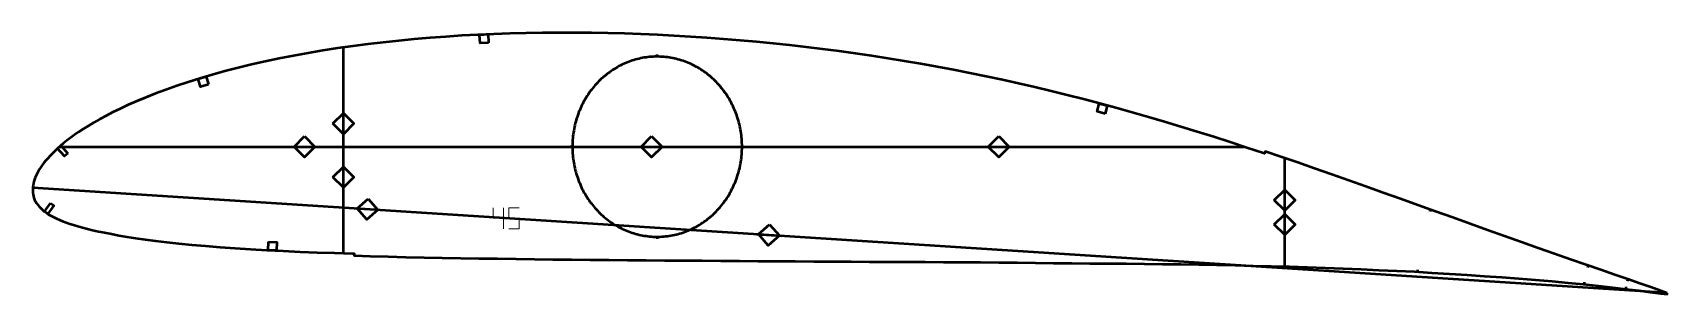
# Model space of a CAD drawing. Header units: metres. Extents: x 10 to 791, y 129 to 255.
import ezdxf

# ---------------------------------------------------------------- set-up
doc = ezdxf.new("R2010")
doc.units = ezdxf.units.M
doc.layers.add('Layer', color=1, linetype='Continuous', lineweight=50)
doc.layers.add('NumLabel', color=1, linetype='Continuous', lineweight=15)

msp = doc.modelspace()

# ---------------------------------------------------------------- linework, layer by layer
at = {"layer": 'Layer', "color": 7}
for p, q in [((158.13, 149.06), (158.13, 247.44)), ((158.13, 205.06), (158.13, 217.06)), ((22.4, 200), (588.55, 200)), ((133.53, 200), (145.53, 200)), ((299.48, 200), (311.48, 200)), ((465.42, 200), (477.42, 200)), ((158.13, 179.45), (158.13, 191.45)), ((608.13, 142.71), (608.13, 194.5)), ((9.64, 180.45), (790.3, 130.24)), ((608.13, 168.42), (608.13, 180.42)), ((163.67, 170.55), (175.65, 169.78)), ((608.13, 156.79), (608.13, 168.79)), ((355.59, 158.2), (367.57, 157.43))]:
    msp.add_line(p, q, dxfattribs=at)
at = {"layer": 'Layer'}
for p, q in [((308.13, 243.06), (308.13, 244.06)), ((267.57, 200), (266.57, 200)), ((348.69, 200), (349.69, 200)), ((677.83, 169.92), (677.49, 168.97)), ((308.13, 156.94), (308.13, 155.94)), ((671.56, 141.17), (671.48, 140.17)), ((753.22, 143.15), (752.89, 142.21)), ((751.36, 135.18), (751.26, 134.18)), ((771.22, 132.93), (771.14, 131.93)), ((772.14, 136.69), (771.82, 135.74))]:
    msp.add_line(p, q, dxfattribs=at)
for points in [[(790.91, 130.02), (787.98, 131.08), (783.2, 132.8), (777.95, 134.66), (772.22, 136.66), (765.99, 138.79), (759.3, 141.07), (752.21, 143.5), (744.82, 146.06), (737.17, 148.72), (729.34, 151.48), (721.35, 154.3), (713.25, 157.19), (705.06, 160.12), (696.81, 163.09), (688.5, 166.07), (680.18, 169.07), (671.85, 172.07), (663.53, 175.05), (655.25, 178.02), (646.99, 180.96), (638.77, 183.87), (630.59, 186.74), (622.45, 189.58), (614.36, 192.37), (606.3, 195.12), (598.73, 197.68), (598.41, 196.73), (597.98, 196.88), (590.01, 199.52), (582.09, 202.11), (574.21, 204.64), (566.35, 207.11), (558.53, 209.52), (550.73, 211.87), (542.95, 214.16), (535.18, 216.38), (527.42, 218.54), (519.67, 220.63), (511.92, 222.67), (504.17, 224.64), (496.42, 226.55), (488.67, 228.39), (480.91, 230.17), (473.14, 231.89), (465.37, 233.55), (457.59, 235.14), (449.8, 236.67), (442.01, 238.14), (434.2, 239.55), (426.39, 240.89), (418.57, 242.17), (410.74, 243.38), (402.91, 244.54), (395.06, 245.63), (387.21, 246.65), (379.34, 247.61), (371.46, 248.51), (363.57, 249.35), (355.68, 250.12), (347.77, 250.83), (339.86, 251.49), (331.94, 252.08), (324.03, 252.6), (316.12, 253.07), (308.21, 253.47), (300.32, 253.8), (292.43, 254.08), (284.56, 254.28), (276.7, 254.42), (268.86, 254.5), (261.04, 254.51), (253.24, 254.45), (245.47, 254.32), (237.73, 254.12), (230.01, 253.85), (222.33, 253.51), (214.69, 253.09), (207.09, 252.6), (199.53, 252.04), (192.02, 251.4), (184.57, 250.69), (177.17, 249.89), (169.83, 249.03), (162.56, 248.08), (155.36, 247.05), (148.25, 245.94), (141.22, 244.75), (134.28, 243.48), (127.44, 242.14), (120.73, 240.72), (114.16, 239.23), (107.73, 237.67), (101.46, 236.05), (95.38, 234.37), (89.5, 232.64), (83.84, 230.87), (78.41, 229.06), (73.24, 227.24), (68.33, 225.4), (63.69, 223.56), (59.34, 221.74), (55.26, 219.95), (51.46, 218.18), (47.93, 216.45), (44.66, 214.77), (41.63, 213.14), (38.83, 211.54), (36.24, 210), (33.84, 208.51), (31.63, 207.05), (29.58, 205.65), (27.69, 204.27), (25.94, 202.94), (24.32, 201.65), (22.83, 200.38), (21.44, 199.14), (20.16, 197.92), (18.97, 196.73), (17.85, 195.56), (16.82, 194.43), (15.86, 193.33), (14.97, 192.26), (14.17, 191.22), (13.45, 190.2), (12.8, 189.18), (12.22, 188.17), (11.7, 187.16), (11.23, 186.17), (10.83, 185.2), (10.47, 184.24), (10.18, 183.32), (9.94, 182.41), (9.77, 181.52), (9.65, 180.64), (9.58, 179.7), (9.57, 178.91), (9.62, 178.05), (9.72, 177.18), (9.89, 176.33), (10.14, 175.48), (10.47, 174.64), (10.89, 173.8), (11.4, 172.96), (11.99, 172.14), (12.66, 171.34), (13.4, 170.56), (14.22, 169.8), (15.13, 169.06), (16.12, 168.35), (17.2, 167.65), (18.36, 166.97), (19.61, 166.3), (20.94, 165.65), (22.36, 165.01), (23.89, 164.39), (25.53, 163.78), (27.28, 163.17), (29.16, 162.57), (31.19, 161.97), (33.36, 161.36), (35.7, 160.75), (38.24, 160.14), (40.98, 159.52), (43.96, 158.9), (47.2, 158.26), (50.73, 157.62), (54.59, 156.97), (58.79, 156.32), (63.36, 155.66), (68.33, 155.01), (73.71, 154.36), (79.5, 153.73), (85.68, 153.12), (92.23, 152.54), (99.12, 151.99), (106.32, 151.47), (113.77, 150.99), (121.46, 150.56), (129.34, 150.16), (137.38, 149.8), (145.58, 149.48), (153.92, 149.2), (162.39, 148.93), (163.28, 148.9), (163.25, 147.9), (170.89, 147.67), (179.44, 147.43), (188.02, 147.23), (196.67, 147.06), (205.4, 146.91), (214.18, 146.76), (223, 146.62), (231.82, 146.47), (240.63, 146.33), (249.44, 146.22), (258.28, 146.13), (267.17, 146.05), (276.09, 145.97), (285.03, 145.88), (293.98, 145.8), (302.92, 145.72), (311.85, 145.64), (320.76, 145.57), (329.65, 145.51), (338.55, 145.46), (347.44, 145.4), (356.33, 145.33), (365.22, 145.26), (374.11, 145.2), (383.01, 145.15), (391.91, 145.1), (400.8, 145.05), (409.67, 145), (418.53, 144.97), (427.38, 144.95), (436.21, 144.91), (445.03, 144.85), (453.86, 144.79), (462.69, 144.73), (471.48, 144.66), (480.22, 144.58), (488.94, 144.47), (497.64, 144.36), (506.31, 144.27), (514.98, 144.22), (523.66, 144.17), (532.33, 144.11), (541.03, 144.01), (549.75, 143.91), (558.46, 143.8), (567.13, 143.68), (575.75, 143.52), (584.37, 143.32), (593.03, 143.1), (601.71, 142.88), (610.35, 142.65), (618.92, 142.4), (627.47, 142.1), (636.04, 141.76), (644.63, 141.4), (653.21, 141.04), (661.7, 140.66), (670.11, 140.25), (678.49, 139.77), (686.9, 139.24), (695.32, 138.7), (703.69, 138.15), (711.94, 137.57), (720.07, 136.96), (728.09, 136.3), (735.96, 135.63), (743.62, 134.93), (751.03, 134.21), (758.16, 133.45), (764.96, 132.67), (771.41, 131.9), (777.41, 131.17), (782.92, 130.48), (787.95, 129.83), (791.04, 129.42)], [(348.69, 200), (348.68, 200.9), (348.65, 201.81), (348.61, 202.71), (348.54, 203.62), (348.46, 204.52), (348.37, 205.42), (348.25, 206.31), (348.12, 207.21), (347.96, 208.1), (347.8, 208.98), (347.61, 209.87), (347.41, 210.74), (347.18, 211.62), (346.95, 212.49), (346.69, 213.35), (346.42, 214.21), (346.13, 215.06), (345.82, 215.9), (345.5, 216.74), (345.16, 217.57), (344.8, 218.39), (344.43, 219.21), (344.04, 220.01), (343.64, 220.81), (343.22, 221.6), (342.78, 222.38), (342.33, 223.14), (341.87, 223.9), (341.39, 224.65), (340.89, 225.39), (340.38, 226.11), (339.86, 226.82), (339.32, 227.53), (338.77, 228.22), (338.2, 228.89), (337.62, 229.56), (337.03, 230.21), (336.43, 230.85), (335.81, 231.47), (335.18, 232.08), (334.54, 232.68), (333.89, 233.26), (333.23, 233.83), (332.55, 234.38), (331.86, 234.92), (331.17, 235.44), (330.46, 235.95), (329.75, 236.44), (329.02, 236.91), (328.28, 237.37), (327.54, 237.81), (326.79, 238.24), (326.03, 238.64), (325.26, 239.03), (324.48, 239.41), (323.7, 239.76), (322.91, 240.1), (322.11, 240.42), (321.31, 240.73), (320.5, 241.01), (319.68, 241.28), (318.87, 241.53), (318.04, 241.76), (317.21, 241.97), (316.38, 242.16), (315.54, 242.34), (314.7, 242.49), (313.86, 242.63), (313.02, 242.75), (312.17, 242.85), (311.32, 242.93), (310.47, 242.99), (309.62, 243.03), (308.77, 243.06), (307.91, 243.06), (307.06, 243.05), (306.21, 243.02), (305.36, 242.96), (304.51, 242.89), (303.66, 242.8), (302.82, 242.69), (301.97, 242.57), (301.13, 242.42), (300.29, 242.25), (299.46, 242.07), (298.63, 241.87), (297.8, 241.65), (296.98, 241.41), (296.16, 241.15), (295.35, 240.87), (294.54, 240.58), (293.74, 240.27), (292.95, 239.94), (292.16, 239.59), (291.38, 239.22), (290.61, 238.84), (289.85, 238.44), (289.09, 238.03), (288.34, 237.59), (287.6, 237.14), (286.87, 236.68), (286.15, 236.19), (285.44, 235.7), (284.74, 235.18), (284.05, 234.65), (283.37, 234.11), (282.7, 233.55), (282.04, 232.97), (281.39, 232.38), (280.76, 231.78), (280.13, 231.16), (279.52, 230.53), (278.92, 229.89), (278.34, 229.23), (277.77, 228.56), (277.21, 227.87), (276.66, 227.18), (276.13, 226.47), (275.62, 225.75), (275.11, 225.02), (274.63, 224.28), (274.15, 223.52), (273.69, 222.76), (273.25, 221.99), (272.82, 221.2), (272.41, 220.41), (272.02, 219.61), (271.64, 218.8), (271.27, 217.98), (270.92, 217.16), (270.59, 216.32), (270.28, 215.48), (269.98, 214.63), (269.7, 213.78), (269.43, 212.92), (269.19, 212.05), (268.96, 211.18), (268.75, 210.31), (268.55, 209.43), (268.37, 208.54), (268.21, 207.65), (268.07, 206.76), (267.94, 205.86), (267.84, 204.97), (267.75, 204.07), (267.68, 203.16), (267.62, 202.26), (267.59, 201.36), (267.57, 200.45), (267.57, 199.55), (267.59, 198.64), (267.62, 197.74), (267.68, 196.84), (267.75, 195.93), (267.84, 195.03), (267.94, 194.14), (268.07, 193.24), (268.21, 192.35), (268.37, 191.46), (268.55, 190.57), (268.75, 189.69), (268.96, 188.82), (269.19, 187.95), (269.43, 187.08), (269.7, 186.22), (269.98, 185.37), (270.28, 184.52), (270.59, 183.68), (270.92, 182.84), (271.27, 182.02), (271.64, 181.2), (272.02, 180.39), (272.41, 179.59), (272.82, 178.8), (273.25, 178.01), (273.69, 177.24), (274.15, 176.48), (274.63, 175.72), (275.11, 174.98), (275.62, 174.25), (276.13, 173.53), (276.66, 172.82), (277.21, 172.13), (277.77, 171.44), (278.34, 170.77), (278.92, 170.11), (279.52, 169.47), (280.13, 168.84), (280.76, 168.22), (281.39, 167.62), (282.04, 167.03), (282.7, 166.45), (283.37, 165.89), (284.05, 165.35), (284.74, 164.82), (285.44, 164.3), (286.15, 163.81), (286.87, 163.32), (287.6, 162.86), (288.34, 162.41), (289.09, 161.97), (289.85, 161.56), (290.61, 161.16), (291.38, 160.78), (292.16, 160.41), (292.95, 160.06), (293.74, 159.73), (294.54, 159.42), (295.35, 159.13), (296.16, 158.85), (296.98, 158.59), (297.8, 158.35), (298.63, 158.13), (299.46, 157.93), (300.29, 157.75), (301.13, 157.58), (301.97, 157.43), (302.82, 157.31), (303.66, 157.2), (304.51, 157.11), (305.36, 157.04), (306.21, 156.98), (307.06, 156.95), (307.91, 156.94), (308.77, 156.94), (309.62, 156.97), (310.47, 157.01), (311.32, 157.07), (312.17, 157.15), (313.02, 157.25), (313.86, 157.37), (314.7, 157.51), (315.54, 157.66), (316.38, 157.84), (317.21, 158.03), (318.04, 158.24), (318.87, 158.47), (319.68, 158.72), (320.5, 158.99), (321.31, 159.27), (322.11, 159.58), (322.91, 159.9), (323.7, 160.24), (324.48, 160.59), (325.26, 160.97), (326.03, 161.36), (326.79, 161.76), (327.54, 162.19), (328.28, 162.63), (329.02, 163.09), (329.75, 163.56), (330.46, 164.05), (331.17, 164.56), (331.86, 165.08), (332.55, 165.62), (333.23, 166.17), (333.89, 166.74), (334.54, 167.32), (335.18, 167.92), (335.81, 168.53), (336.43, 169.15), (337.03, 169.79), (337.62, 170.44), (338.2, 171.11), (338.77, 171.78), (339.32, 172.47), (339.86, 173.18), (340.38, 173.89), (340.89, 174.61), (341.39, 175.35), (341.87, 176.1), (342.33, 176.86), (342.78, 177.62), (343.22, 178.4), (343.64, 179.19), (344.04, 179.99), (344.43, 180.79), (344.8, 181.61), (345.16, 182.43), (345.5, 183.26), (345.82, 184.1), (346.13, 184.94), (346.42, 185.79), (346.69, 186.65), (346.95, 187.51), (347.18, 188.38), (347.41, 189.26), (347.61, 190.13), (347.8, 191.02), (347.96, 191.9), (348.12, 192.79), (348.25, 193.69), (348.37, 194.58), (348.46, 195.48), (348.54, 196.38), (348.61, 197.29), (348.65, 198.19), (348.68, 199.1), (348.69, 200)]]:
    msp.add_lwpolyline(points, close=True, dxfattribs=at)
for points in [[(227.44, 249.73), (223.44, 249.55), (223.26, 253.55), (227.26, 253.73), (227.44, 249.73)], [(93.69, 229.7), (89.85, 228.57), (88.72, 232.41), (92.56, 233.54), (93.69, 229.7)], [(522.28, 215.78), (518.42, 216.83), (519.46, 220.69), (523.32, 219.65), (522.28, 215.78)], [(153.13, 211.06), (158.13, 216.06), (163.13, 211.06), (158.13, 206.06), (153.13, 211.06)], [(139.53, 205), (144.53, 200), (139.53, 195), (134.53, 200), (139.53, 205)], [(305.48, 205), (310.48, 200), (305.48, 195), (300.48, 200), (305.48, 205)], [(471.42, 205), (476.42, 200), (471.42, 195), (466.42, 200), (471.42, 205)], [(26.32, 196.8), (24.84, 195.47), (21.5, 199.19), (22.99, 200.52), (26.32, 196.8)], [(153.13, 185.45), (158.13, 190.45), (163.13, 185.45), (158.13, 180.45), (153.13, 185.45)], [(18.12, 173.07), (19.74, 171.91), (16.82, 167.85), (15.2, 169.01), (18.12, 173.07)], [(169.98, 175.15), (174.65, 169.84), (169.34, 165.17), (164.67, 170.48), (169.98, 175.15)], [(603.13, 174.42), (608.13, 179.42), (613.13, 174.42), (608.13, 169.42), (603.13, 174.42)], [(603.13, 162.79), (608.13, 167.79), (613.13, 162.79), (608.13, 157.79), (603.13, 162.79)], [(361.9, 162.81), (366.57, 157.5), (361.26, 152.83), (356.59, 158.14), (361.9, 162.81)], [(122.3, 154.52), (126.3, 154.32), (126.1, 150.32), (122.1, 150.52), (122.3, 154.52)]]:
    msp.add_lwpolyline(points, dxfattribs=at)
at = {"layer": 'NumLabel', "color": 1}
for points in [[(229.67, 170.77), (229.67, 165.77), (234.67, 165.77), (234.67, 170.77), (234.67, 160.77)], [(242.17, 170.77), (237.17, 170.77), (237.17, 165.77), (242.17, 165.77), (242.17, 160.77), (237.17, 160.77)]]:
    msp.add_lwpolyline(points, dxfattribs=at)

doc.saveas('drawing.dxf')
